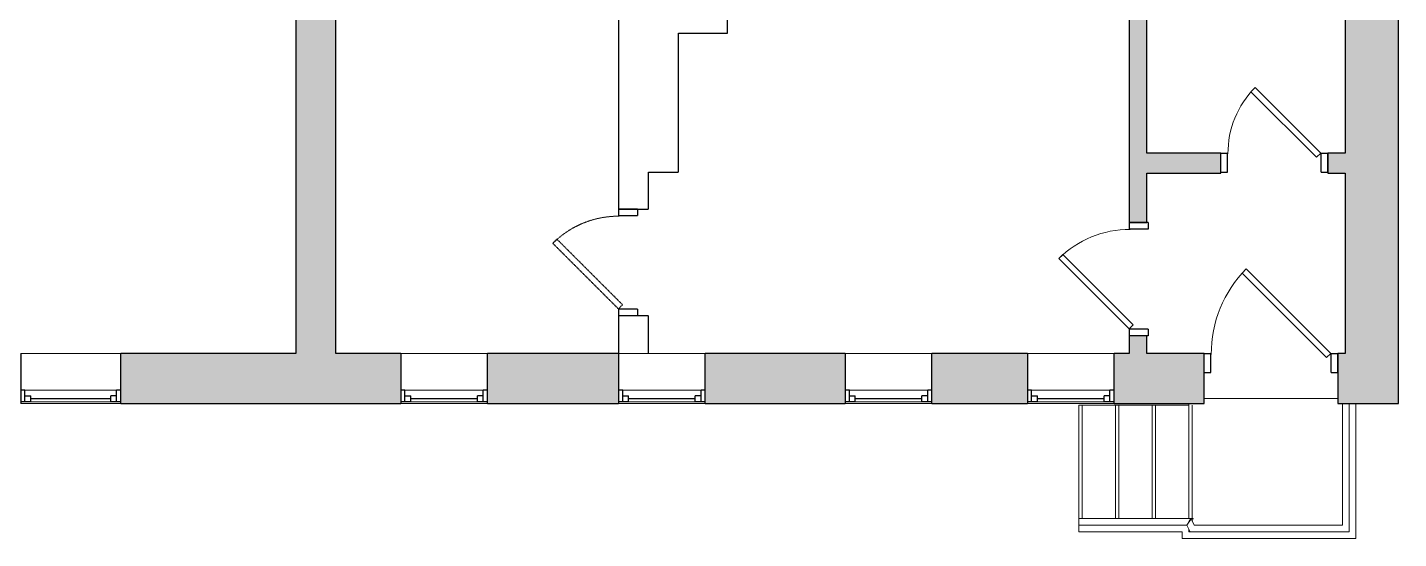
# Model space of a CAD drawing. Header units: inches. Extents: x -529 to 1015, y -2066 to -1239.
# Drawn here: x 603.9 to 1015, y -1970.5 to -1817.1 of the extents above; entities that cross this region are included whole.
import ezdxf

# ---------------------------------------------------------------- set-up
doc = ezdxf.new("R2010")
doc.units = ezdxf.units.IN
doc.header["$MEASUREMENT"] = 0
doc.linetypes.add('Demolished', pattern=[0.1875, 0.125, -0.0625])
doc.linetypes.add('Overhead 1_16_', pattern=[0.101562, 0.0625, -0.039062])
for name, color, linetype, lineweight in [('A-DOOR', 31, 'Demolished', 9), ('A-DOOR-FRAM', 31, 'Demolished', 30), ('A-FLOR-HRAL', 11, 'Continuous', 18), ('A-GLAZ', 151, 'Continuous', 18), ('A-WALL', 113, 'Continuous', 18), ('A-WALL-PATT', 111, 'Continuous', 18), ('I-WALL', 2, 'Demolished', 9), ('S-STRS', 31, 'Continuous', 18)]:
    doc.layers.add(name, color=color, linetype=linetype, lineweight=lineweight)

# ---------------------------------------------------------------- blocks, each defined once
blk = doc.blocks.new('Single Flush - D1 3_ X 8_  - NOT FR-6103006-FIRST FLOOR - DEMOLITION')
at = {"layer": 'A-DOOR', "color": 8, "linetype": 'Continuous', "lineweight": 30}
for p, q in [((-7.42, 32.82), (-8.65, 31.59)), ((-8.65, 31.59), (16.67, 6.26)), ((17.91, 7.5), (-7.42, 32.82)), ((16.67, 6.26), (17.91, 7.5))]:
    blk.add_line(p, q, dxfattribs=at)
at = {"layer": 'A-DOOR', "linetype": 'Continuous'}
blk.add_arc((17.91, 7.5), 35.81, 135, 180.5, dxfattribs=at)
at = {"layer": 'A-DOOR-FRAM', "color": 8, "linetype": 'Continuous'}
for p, q in [((-20, 1.75), (-20, 7.5)), ((-20, 7.5), (-18, 7.5)), ((-18, 1.75), (-18, 7.5)), ((18, 1.75), (18, 7.5)), ((18, 7.5), (20, 7.5)), ((20, 1.75), (20, 7.5)), ((-20, 1.75), (-18, 1.75)), ((18, 1.75), (20, 1.75))]:
    blk.add_line(p, q, dxfattribs=at)
blk = doc.blocks.new('Single Flush - D1 2_6_ X 8_ - NOT FR-6103030-FIRST FLOOR - DEMOLITION')
at = {"layer": 'A-DOOR', "color": 8, "linetype": 'Continuous', "lineweight": 30}
for p, q in [((-7.41, -22.47), (13.67, -1.39)), ((14.91, -2.62), (-6.17, -23.71)), ((13.67, -1.39), (14.91, -2.62)), ((-6.17, -23.71), (-7.41, -22.47))]:
    blk.add_line(p, q, dxfattribs=at)
at = {"layer": 'A-DOOR', "linetype": 'Continuous'}
blk.add_arc((14.91, -2.62), 29.81, 179.5, 225, dxfattribs=at)
at = {"layer": 'A-DOOR-FRAM', "color": 8, "linetype": 'Continuous'}
for p, q in [((-17, 3.12), (-17, -2.62)), ((-17, 3.12), (-15, 3.12)), ((-15, 3.12), (-15, -2.62)), ((15, 3.12), (15, -2.62)), ((15, 3.12), (17, 3.12)), ((17, 3.12), (17, -2.62)), ((-17, -2.62), (-15, -2.62)), ((15, -2.62), (17, -2.62))]:
    blk.add_line(p, q, dxfattribs=at)
blk = doc.blocks.new('Single Flush - D1 2_4_ X 7_-5204698-FIRST FLOOR - DEMOLITION')
at = {"layer": 'A-DOOR', "color": 8, "linetype": 'Continuous', "lineweight": 30}
for p, q in [((-5.76, 22.67), (-7, 21.43)), ((-7, 21.43), (12.67, 1.76)), ((13.91, 3), (-5.76, 22.67)), ((12.67, 1.76), (13.91, 3))]:
    blk.add_line(p, q, dxfattribs=at)
at = {"layer": 'A-DOOR', "linetype": 'Continuous'}
blk.add_arc((13.91, 3), 27.81, 135, 180.5, dxfattribs=at)
at = {"layer": 'A-DOOR-FRAM', "color": 8, "linetype": 'Continuous'}
for p, q in [((-16, -2.75), (-16, 3)), ((-16, 3), (-14, 3)), ((-14, -2.75), (-14, 3)), ((14, -2.75), (14, 3)), ((14, 3), (16, 3)), ((16, -2.75), (16, 3)), ((-16, -2.75), (-14, -2.75)), ((14, -2.75), (16, -2.75))]:
    blk.add_line(p, q, dxfattribs=at)
blk = doc.blocks.new('Single Flush - D1 2_4_ X 7_-5204697-FIRST FLOOR - DEMOLITION')
at = {"layer": 'A-DOOR', "color": 250, "lineweight": 30}
for p, q in [((-7, -22.93), (12.67, -3.26)), ((12.67, -3.26), (13.91, -4.5)), ((13.91, -4.5), (-5.76, -24.17)), ((-5.76, -24.17), (-7, -22.93))]:
    blk.add_line(p, q, dxfattribs=at)
at = {"layer": 'A-DOOR', "color": 7}
blk.add_arc((13.91, -4.5), 27.81, 179.5, 225, dxfattribs=at)
at = {"layer": 'A-DOOR-FRAM', "color": 250}
for p, q in [((-16, 1.25), (-16, -4.5)), ((-16, 1.25), (-14, 1.25)), ((-14, 1.25), (-14, -4.5)), ((14, 1.25), (14, -4.5)), ((14, 1.25), (16, 1.25)), ((16, 1.25), (16, -4.5)), ((-16, -4.5), (-14, -4.5)), ((14, -4.5), (16, -4.5))]:
    blk.add_line(p, q, dxfattribs=at)
blk = doc.blocks.new('Window-Double-Hung - 26_ x 56_-5126664-FIRST FLOOR - DEMOLITION')
at = {"layer": 'A-GLAZ', "color": 8, "lineweight": 30}
for p, q in [((-13, 7.5), (-13, -7.5)), ((-13, 7), (-10, 7)), ((-11.75, 7), (-11.75, 3.5)), ((-11.75, 5.25), (-10, 5.25)), ((-10, 7), (-10, 5.25)), ((-10, 6.125), (10, 6.125)), ((10, 7), (13, 7)), ((10, 7), (10, 5.25)), ((11.75, 5.25), (10, 5.25)), ((11.75, 7), (11.75, 3.5)), ((13, -7.5), (13, 7.5)), ((-13, 3.5), (-11.75, 3.5)), ((11.75, 3.5), (13, 3.5))]:
    blk.add_line(p, q, dxfattribs=at)
at = {"layer": 'A-GLAZ'}
for p, q in [((13, 7.5), (-13, 7.5)), ((-13, -7.5), (13, -7.5))]:
    blk.add_line(p, q, dxfattribs=at)
at = {"layer": 'A-GLAZ', "lineweight": 9}
for p, q in [((-10, 7), (10, 7)), ((-11.75, 3.5), (11.75, 3.5))]:
    blk.add_line(p, q, dxfattribs=at)
blk = doc.blocks.new('Window-Double-Hung - 30_ x 56_-5127126-FIRST FLOOR - DEMOLITION')
at = {"layer": 'A-GLAZ', "color": 8, "lineweight": 30}
for p, q in [((-15, 7.5), (-15, -7.5)), ((-15, 7), (-12, 7)), ((-13.75, 7), (-13.75, 3.5)), ((-13.75, 5.25), (-12, 5.25)), ((-12, 7), (-12, 5.25)), ((-12, 6.125), (12, 6.125)), ((12, 7), (15, 7)), ((12, 7), (12, 5.25)), ((13.75, 5.25), (12, 5.25)), ((13.75, 7), (13.75, 3.5)), ((15, -7.5), (15, 7.5)), ((-15, 3.5), (-13.75, 3.5)), ((13.75, 3.5), (15, 3.5))]:
    blk.add_line(p, q, dxfattribs=at)
at = {"layer": 'A-GLAZ'}
for p, q in [((15, 7.5), (-15, 7.5)), ((-15, -7.5), (15, -7.5))]:
    blk.add_line(p, q, dxfattribs=at)
at = {"layer": 'A-GLAZ', "lineweight": 9}
for p, q in [((-12, 7), (12, 7)), ((-13.75, 3.5), (13.75, 3.5))]:
    blk.add_line(p, q, dxfattribs=at)
blk = doc.blocks.new('Top Rail Type - Top Rail_Internal_-5131093-FIRST FLOOR - DEMOLITION')
at = {"layer": 'A-FLOR-HRAL', "lineweight": 9}
for p, q in [((998.14, -1966.48), (998.14, -1929.91)), ((1000.14, -1929.91), (1000.14, -1968.48)), ((919.14, -1966.48), (919.14, -1964.48)), ((919.14, -1964.48), (952.69, -1964.48)), ((951.49, -1966.42), (952.78, -1964.54)), ((952.69, -1964.48), (952.14, -1965.48)), ((953.45, -1964.48), (952.75, -1964.48)), ((952.78, -1964.54), (953.75, -1966.48)), ((953.09, -1965.14), (953.45, -1964.48)), ((951.52, -1966.48), (919.14, -1966.48)), ((952.52, -1968.48), (951.49, -1966.42)), ((1000.14, -1968.48), (952.52, -1968.48)), ((953.75, -1966.48), (998.14, -1966.48))]:
    blk.add_line(p, q, dxfattribs=at)
blk = doc.blocks.new('Top Rail Type - Top Rail_Internal_-V8-FIRST FLOOR - DEMOLITION')
at = {"layer": 'A-FLOR-HRAL', "lineweight": 9}
for p, q in [((998.14, -1966.48), (998.14, -1929.91)), ((1000.14, -1968.48), (1000.14, -1929.91)), ((919.14, -1964.48), (919.14, -1966.48)), ((919.14, -1964.48), (952.75, -1964.48)), ((952.78, -1964.54), (953.75, -1966.48)), ((919.14, -1966.48), (951.52, -1966.48)), ((951.52, -1966.48), (952.52, -1968.48)), ((952.52, -1968.48), (1000.14, -1968.48)), ((953.75, -1966.48), (998.14, -1966.48))]:
    blk.add_line(p, q, dxfattribs=at)

msp = doc.modelspace()

# ---------------------------------------------------------------- hatches: boundary and pattern name
at = {"layer": 'A-WALL-PATT', "lineweight": 9}
for points in [[(998.98, -1929.91), (1014.98, -1929.91), (1014.98, -1437.56), (998.98, -1437.56), (998.98, -1914.91)], [(696.44, -1914.91), (696.44, -1697.97), (684.44, -1697.97), (684.44, -1914.91)]]:
    msp.add_hatch(color=7, dxfattribs=at).paths.add_polyline_path(points, flags=0)
h = msp.add_hatch(color=7, dxfattribs=at)
h.paths.add_polyline_path([(939.47, -1914.91), (939.47, -1909.66), (934.22, -1909.66), (934.22, -1914.91)], flags=0)
h.paths.add_polyline_path([(934.22, -1875.66), (939.47, -1875.66), (939.47, -1670.41), (934.22, -1670.41), (934.22, -1865.31)], flags=0)
h = msp.add_hatch(color=7, dxfattribs=at)
h.paths.add_polyline_path([(998.98, -1860.85), (998.98, -1854.85), (993.73, -1854.85), (993.73, -1860.85)], flags=0)
h.paths.add_polyline_path([(939.47, -1860.85), (961.73, -1860.85), (961.73, -1854.85), (939.47, -1854.85)], flags=0)
h = msp.add_hatch(color=7, dxfattribs=at)
h.paths.add_polyline_path([(998.98, -1929.91), (998.98, -1914.91), (996.73, -1914.91), (996.73, -1929.91)], flags=0)
h.paths.add_polyline_path([(903.72, -1929.91), (903.72, -1914.91), (875.09, -1914.91), (875.09, -1929.91), (879.87, -1929.91)], flags=0)
h.paths.add_polyline_path([(956.73, -1929.91), (956.73, -1914.91), (929.72, -1914.91), (929.72, -1929.91)], flags=0)
h.paths.add_polyline_path([(807.14, -1929.91), (849.09, -1929.91), (849.09, -1914.91), (807.14, -1914.91)], flags=0)
h.paths.add_polyline_path([(781.14, -1929.91), (781.14, -1914.91), (741.85, -1914.91), (741.85, -1929.91)], flags=0)
h.paths.add_polyline_path([(715.85, -1929.91), (715.85, -1914.91), (631.94, -1914.91), (631.94, -1929.91), (667.55, -1929.91)], flags=0)
h.paths.add_polyline_path([(601.94, -1929.91), (601.94, -1914.91), (549.69, -1914.91), (549.69, -1929.91)], flags=0)
h.paths.add_polyline_path([(519.69, -1929.91), (519.69, -1914.91), (478.37, -1914.91), (478.37, -1929.91)], flags=0)
h.paths.add_polyline_path([(448.37, -1929.91), (448.37, -1914.91), (407.08, -1914.91), (407.08, -1929.91)], flags=0)
h.paths.add_polyline_path([(377.08, -1929.91), (377.08, -1914.91), (335.08, -1914.91), (335.08, -1929.91)], flags=0)

# ---------------------------------------------------------------- linework, layer by layer
at = {"layer": 'A-WALL', "color": 8, "lineweight": 30}
for p, q in [((1014.98, -1929.91), (1014.98, -1424.56)), ((998.98, -1670.41), (998.98, -1854.85)), ((998.98, -1860.85), (998.98, -1914.91)), ((684.44, -1914.91), (631.94, -1914.91)), ((715.85, -1914.91), (696.44, -1914.91)), ((781.1, -1914.91), (741.85, -1914.91)), ((849.09, -1914.91), (807.14, -1914.91)), ((903.72, -1914.91), (875.09, -1914.91)), ((934.22, -1914.91), (929.72, -1914.91)), ((956.73, -1914.91), (939.47, -1914.91)), ((956.73, -1929.91), (956.73, -1914.91)), ((998.98, -1914.91), (996.73, -1914.91)), ((996.73, -1914.91), (996.73, -1929.91)), ((631.94, -1929.91), (715.85, -1929.91)), ((741.85, -1929.91), (781.14, -1929.91)), ((807.14, -1929.91), (849.09, -1929.91)), ((875.09, -1929.91), (903.72, -1929.91)), ((929.72, -1929.91), (956.73, -1929.91)), ((996.73, -1929.91), (1014.98, -1929.91))]:
    msp.add_line(p, q, dxfattribs=at)
at = {"layer": 'I-WALL', "color": 8, "linetype": 'Continuous', "lineweight": 30}
for p, q in [((934.22, -1670.41), (934.22, -1875.66)), ((939.47, -1854.85), (939.47, -1670.41)), ((696.44, -1914.91), (696.44, -1697.97)), ((684.44, -1801.43), (684.44, -1914.91)), ((961.73, -1854.85), (939.47, -1854.85)), ((961.73, -1860.85), (961.73, -1854.85)), ((998.98, -1854.85), (993.73, -1854.85)), ((993.73, -1854.85), (993.73, -1860.85)), ((939.47, -1875.66), (939.47, -1860.85)), ((939.47, -1860.85), (961.73, -1860.85)), ((993.73, -1860.85), (998.98, -1860.85)), ((934.22, -1875.66), (939.47, -1875.66)), ((934.22, -1909.66), (934.22, -1914.91)), ((939.47, -1909.66), (934.22, -1909.66)), ((939.47, -1914.91), (939.47, -1909.66))]:
    msp.add_line(p, q, dxfattribs=at)
at = {"layer": 'I-WALL', "color": 250, "lineweight": 30}
for p, q in [((813.81, -1818.84), (813.81, -1737.35)), ((781.1, -1803.53), (781.1, -1871.66)), ((799.1, -1860.6), (799.1, -1818.84)), ((799.1, -1818.84), (813.81, -1818.84)), ((790.1, -1871.66), (790.1, -1860.6)), ((790.1, -1860.6), (799.1, -1860.6)), ((781.1, -1871.66), (790.1, -1871.66)), ((790.1, -1903.66), (781.1, -1903.66)), ((781.1, -1903.66), (781.1, -1914.91)), ((790.1, -1914.91), (790.1, -1903.66))]:
    msp.add_line(p, q, dxfattribs=at)
at = {"layer": 'S-STRS', "lineweight": 9}
for p, q in [((919.14, -1930.48), (919.14, -1964.48)), ((919.14, -1930.48), (930.14, -1930.48)), ((930.14, -1930.48), (941.14, -1930.48)), ((930.14, -1930.48), (930.14, -1964.48)), ((941.14, -1930.48), (952.14, -1930.48)), ((941.14, -1930.48), (941.14, -1964.48)), ((952.14, -1929.91), (952.14, -1930.48)), ((952.14, -1930.48), (952.14, -1964.48)), ((996.73, -1928.48), (956.73, -1928.48)), ((1002.14, -1970.48), (1002.14, -1929.91)), ((919.14, -1966.48), (919.14, -1968.48)), ((919.14, -1968.48), (950.14, -1968.48)), ((950.14, -1968.48), (950.14, -1970.48)), ((952.14, -1967.72), (952.14, -1968.48)), ((952.14, -1968.48), (952.52, -1968.48)), ((950.14, -1970.48), (1002.14, -1970.48))]:
    msp.add_line(p, q, dxfattribs=at)
at = {"layer": 'S-STRS', "linetype": 'Overhead 1_16_', "lineweight": 9}
for p, q in [((920.14, -1930.48), (920.14, -1964.48)), ((931.14, -1930.48), (931.14, -1964.48)), ((942.14, -1930.48), (942.14, -1964.48)), ((953.14, -1930.48), (953.14, -1964.48)), ((953.14, -1965.05), (953.14, -1965.24))]:
    msp.add_line(p, q, dxfattribs=at)

# ---------------------------------------------------------------- block references
at = {"layer": 'A-DOOR', "linetype": 'Continuous', "lineweight": 18}
for name, p in [('Single Flush - D1 2_4_ X 7_-5204698-FIRST FLOOR - DEMOLITION', (977.73, -1857.85)), ('Single Flush - D1 3_ X 8_  - NOT FR-6103006-FIRST FLOOR - DEMOLITION', (976.73, -1922.41))]:
    msp.add_blockref(name, p, dxfattribs=at)
at = {"layer": 'A-DOOR', "color": 7, "rotation": 269.9999999999999}
msp.add_blockref('Single Flush - D1 2_4_ X 7_-5204697-FIRST FLOOR - DEMOLITION', (785.6, -1887.66), dxfattribs=at)
at = {"layer": 'A-DOOR', "linetype": 'Continuous', "lineweight": 18, "rotation": 269.9999999999999}
msp.add_blockref('Single Flush - D1 2_6_ X 8_ - NOT FR-6103030-FIRST FLOOR - DEMOLITION', (936.84, -1892.66), dxfattribs=at)
at = {"layer": 'A-FLOR-HRAL', "lineweight": 9}
for name in ['Top Rail Type - Top Rail_Internal_-5131093-FIRST FLOOR - DEMOLITION', 'Top Rail Type - Top Rail_Internal_-V8-FIRST FLOOR - DEMOLITION']:
    msp.add_blockref(name, (0, 0), dxfattribs=at)
at = {"layer": 'A-GLAZ', "rotation": 180}
for name, p in [('Window-Double-Hung - 30_ x 56_-5127126-FIRST FLOOR - DEMOLITION', (616.94, -1922.41)), ('Window-Double-Hung - 26_ x 56_-5126664-FIRST FLOOR - DEMOLITION', (728.85, -1922.41)), ('Window-Double-Hung - 26_ x 56_-5126664-FIRST FLOOR - DEMOLITION', (794.14, -1922.41)), ('Window-Double-Hung - 26_ x 56_-5126664-FIRST FLOOR - DEMOLITION', (862.09, -1922.41)), ('Window-Double-Hung - 26_ x 56_-5126664-FIRST FLOOR - DEMOLITION', (916.72, -1922.41))]:
    msp.add_blockref(name, p, dxfattribs=at)

doc.saveas('drawing.dxf')
